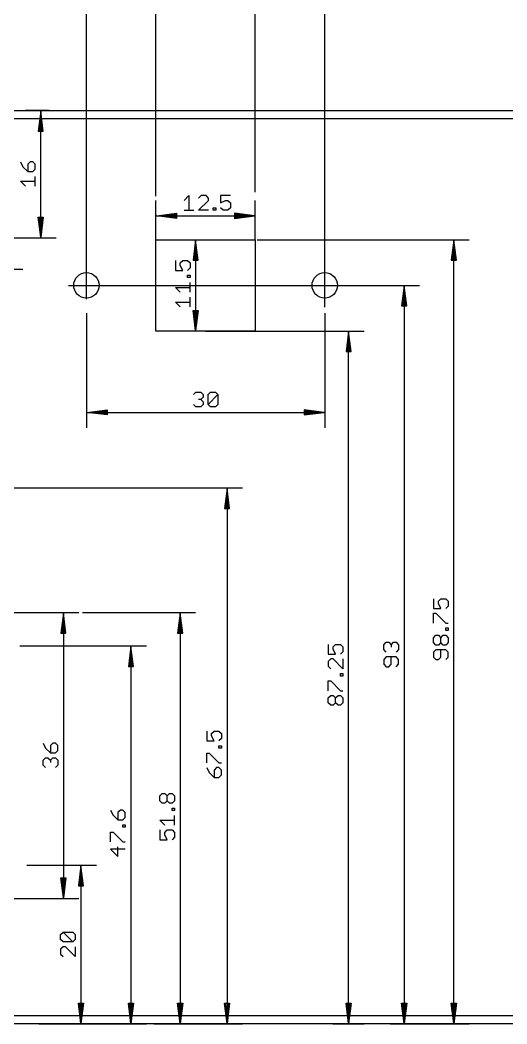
# Model space of a CAD drawing. Extents: x -29 to 390, y -522 to 226.
# Drawn here: x 51.6 to 112.9, y 0 to 126.4 of the extents above; entities that cross this region are included whole.
import ezdxf

# ---------------------------------------------------------------- set-up
doc = ezdxf.new("R2010")
doc.units = 0
doc.layers.add('20', color=4, linetype='CONTINUOUS')
doc.layers.add('47', color=253, linetype='CONTINUOUS')

msp = doc.modelspace()

# ---------------------------------------------------------------- linework, layer by layer
at = {"layer": '20'}
for p, q in [((0, 115), (320, 115)), ((0, 114), (320, 114)), ((68.75, 98.75), (81.25, 98.75)), ((68.75, 87.25), (68.75, 98.75)), ((81.25, 98.75), (81.25, 87.25)), ((81.25, 87.25), (68.75, 87.25)), ((317, 1), (3, 1)), ((317, 0), (3, 0))]:
    msp.add_line(p, q, dxfattribs=at)
for centre in [(60, 93), (90, 93)]:
    msp.add_circle(centre, 1.6, dxfattribs=at)
at = {"layer": '47'}
for p, q in [((90, 90.25), (90, 160.7)), ((81.25, 104.75), (81.25, 154.7)), ((68.75, 104.25), (68.75, 148.95)), ((60, 91.25), (60, 142.95)), ((55.25, 115), (52.3, 115)), ((54.25, 114.935), (53.9308, 112.4)), ((54.25, 114.935), (53.99, 112.4)), ((54.25, 114.935), (54.12, 112.4)), ((54.25, 99.065), (54.25, 114.935)), ((54.5692, 112.4), (54.25, 114.935)), ((54.38, 112.4), (54.25, 114.935)), ((54.51, 112.4), (54.25, 114.935)), ((53.9308, 112.4), (54.5692, 112.4)), ((51.6946, 108.5573), (52.0028, 107.9409)), ((52.0028, 107.9409), (52.6192, 107.3245)), ((52.9274, 108.5573), (52.6192, 108.2491)), ((52.6192, 108.2491), (52.6192, 107.3245)), ((53.2356, 108.5573), (52.9274, 108.5573)), ((53.5438, 108.2491), (53.2356, 108.5573)), ((53.2356, 107.3245), (53.5438, 107.6327)), ((53.5438, 107.6327), (53.5438, 108.2491)), ((52.6192, 107.3245), (53.2356, 107.3245)), ((53.5438, 105.4829), (53.5438, 106.7157)), ((52.311, 105.4829), (51.6946, 106.0993)), ((51.6946, 106.0993), (53.5438, 106.0993)), ((68.75, 98.75), (68.75, 103.7)), ((72.2869, 103.689), (72.9033, 104.3054)), ((72.9033, 104.3054), (72.9033, 102.4562)), ((74.4366, 104.3054), (74.1284, 103.9972)), ((74.1284, 102.4562), (75.3612, 103.689)), ((75.053, 104.3054), (74.4366, 104.3054)), ((75.3612, 103.9972), (75.053, 104.3054)), ((75.3612, 103.689), (75.3612, 103.9972)), ((78.1236, 104.3054), (76.8908, 104.3054)), ((76.8908, 104.3054), (76.8908, 103.3808)), ((76.8908, 103.3808), (77.5072, 103.689)), ((77.5072, 103.689), (77.8154, 103.689)), ((77.8154, 103.689), (78.1236, 103.3808)), ((81.25, 98.75), (81.25, 103.7)), ((72.2869, 102.4562), (73.5196, 102.4562)), ((75.3612, 102.4562), (74.1284, 102.4562)), ((75.97, 102.4562), (75.97, 102.7644)), ((75.97, 102.7644), (76.2782, 102.7644)), ((76.2782, 102.4562), (75.97, 102.4562)), ((76.2782, 102.7644), (76.2782, 102.4562)), ((77.199, 102.4562), (76.8908, 102.7644)), ((77.8154, 102.4562), (77.199, 102.4562)), ((78.1236, 102.7644), (77.8154, 102.4562)), ((78.1236, 103.3808), (78.1236, 102.7644)), ((54.25, 99.065), (53.9308, 101.6)), ((53.9308, 101.6), (54.5692, 101.6)), ((54.25, 99.065), (53.99, 101.6)), ((54.25, 99.065), (54.12, 101.6)), ((54.5692, 101.6), (54.25, 99.065)), ((54.38, 101.6), (54.25, 99.065)), ((54.51, 101.6), (54.25, 99.065)), ((68.815, 101.75), (71.35, 102.0692)), ((68.815, 101.75), (71.35, 102.01)), ((68.815, 101.75), (71.35, 101.88)), ((68.815, 101.75), (81.185, 101.75)), ((71.35, 101.4308), (68.815, 101.75)), ((71.35, 101.62), (68.815, 101.75)), ((71.35, 101.49), (68.815, 101.75)), ((71.35, 102.0692), (71.35, 101.4308)), ((81.185, 101.75), (78.65, 102.0692)), ((78.65, 102.0692), (78.65, 101.4308)), ((81.185, 101.75), (78.65, 102.01)), ((81.185, 101.75), (78.65, 101.88)), ((78.65, 101.4308), (81.185, 101.75)), ((78.65, 101.62), (81.185, 101.75)), ((78.65, 101.49), (81.185, 101.75)), ((43, 99), (56.2, 99)), ((68.75, 98.75), (75.7, 98.75)), ((73.75, 98.685), (73.4308, 96.15)), ((73.75, 98.685), (73.49, 96.15)), ((73.75, 98.685), (73.62, 96.15)), ((73.75, 98.685), (73.75, 87.315)), ((74.0692, 96.15), (73.75, 98.685)), ((73.88, 96.15), (73.75, 98.685)), ((74.01, 96.15), (73.75, 98.685)), ((81.5, 98.75), (108.2, 98.75)), ((106.25, 98.685), (105.9308, 96.15)), ((106.25, 98.685), (105.99, 96.15)), ((106.25, 98.685), (106.12, 96.15)), ((106.25, 0.065), (106.25, 98.685)), ((106.5692, 96.15), (106.25, 98.685)), ((106.38, 96.15), (106.25, 98.685)), ((106.51, 96.15), (106.25, 98.685)), ((71.1946, 96.1236), (71.1946, 94.8908)), ((71.811, 95.8154), (72.1192, 96.1236)), ((72.1192, 96.1236), (72.7356, 96.1236)), ((72.7356, 96.1236), (73.0438, 95.8154)), ((73.4308, 96.15), (74.0692, 96.15)), ((105.9308, 96.15), (106.5692, 96.15)), ((52, 95), (-16.45, 95)), ((71.1946, 94.8908), (72.1192, 94.8908)), ((71.811, 95.5072), (71.811, 95.8154)), ((72.1192, 94.8908), (71.811, 95.5072)), ((73.0438, 95.199), (72.7356, 94.8908)), ((73.0438, 95.8154), (73.0438, 95.199)), ((72.7356, 93.97), (72.7356, 94.2782)), ((72.7356, 94.2782), (73.0438, 94.2782)), ((73.0438, 93.97), (72.7356, 93.97)), ((73.0438, 94.2782), (73.0438, 93.97)), ((57.75, 93), (101.95, 93)), ((71.811, 92.1284), (71.1946, 92.7448)), ((71.1946, 92.7448), (73.0438, 92.7448)), ((73.0438, 92.1284), (73.0438, 93.3612)), ((100, 92.935), (99.6808, 90.4)), ((100, 92.935), (99.74, 90.4)), ((100, 92.935), (99.87, 90.4)), ((100, 92.935), (100, 0.065)), ((100.3192, 90.4), (100, 92.935)), ((100.13, 90.4), (100, 92.935)), ((100.26, 90.4), (100, 92.935)), ((73.0438, 90.2869), (73.0438, 91.5196)), ((71.811, 90.2869), (71.1946, 90.9033)), ((71.1946, 90.9033), (73.0438, 90.9033)), ((73.75, 87.315), (73.4308, 89.85)), ((73.4308, 89.85), (74.0692, 89.85)), ((73.75, 87.315), (73.49, 89.85)), ((73.75, 87.315), (73.62, 89.85)), ((74.0692, 89.85), (73.75, 87.315)), ((73.88, 89.85), (73.75, 87.315)), ((74.01, 89.85), (73.75, 87.315)), ((99.6808, 90.4), (100.3192, 90.4)), ((60, 89.5), (60, 75.05)), ((90, 89.5), (90, 75.05)), ((74.75, 87.25), (71.8, 87.25)), ((75, 87.25), (94.95, 87.25)), ((93, 87.185), (92.6808, 84.65)), ((93, 87.185), (92.74, 84.65)), ((93, 87.185), (92.87, 84.65)), ((93, 0.065), (93, 87.185)), ((93.3192, 84.65), (93, 87.185)), ((93.13, 84.65), (93, 87.185)), ((93.26, 84.65), (93, 87.185)), ((92.6808, 84.65), (93.3192, 84.65)), ((73.4829, 79.2472), (73.7911, 79.5554)), ((73.7911, 79.5554), (74.4075, 79.5554)), ((74.4075, 78.6308), (74.0993, 78.6308)), ((74.4075, 79.5554), (74.7157, 79.2472)), ((74.7157, 78.939), (74.4075, 78.6308)), ((74.4075, 78.6308), (74.7157, 78.3226)), ((74.7157, 79.2472), (74.7157, 78.939)), ((75.3245, 79.2472), (75.6327, 79.5554)), ((75.3245, 78.0144), (75.3245, 79.2472)), ((75.3245, 78.0144), (76.5573, 79.2472)), ((75.6327, 79.5554), (76.2491, 79.5554)), ((76.2491, 79.5554), (76.5573, 79.2472)), ((76.5573, 79.2472), (76.5573, 78.0144)), ((60.065, 77), (62.6, 77.3192)), ((60.065, 77), (62.6, 77.26)), ((60.065, 77), (62.6, 77.13)), ((62.6, 77.3192), (62.6, 76.6808)), ((73.7911, 77.7062), (73.4829, 78.0144)), ((74.4075, 77.7062), (73.7911, 77.7062)), ((74.7157, 78.0144), (74.4075, 77.7062)), ((74.7157, 78.3226), (74.7157, 78.0144)), ((75.6327, 77.7062), (75.3245, 78.0144)), ((76.2491, 77.7062), (75.6327, 77.7062)), ((76.5573, 78.0144), (76.2491, 77.7062)), ((89.935, 77), (87.4, 77.3192)), ((87.4, 77.3192), (87.4, 76.6808)), ((89.935, 77), (87.4, 77.26)), ((89.935, 77), (87.4, 77.13)), ((60.065, 77), (89.935, 77)), ((62.6, 76.6808), (60.065, 77)), ((62.6, 76.87), (60.065, 77)), ((62.6, 76.74), (60.065, 77)), ((87.4, 76.6808), (89.935, 77)), ((87.4, 76.87), (89.935, 77)), ((87.4, 76.74), (89.935, 77)), ((34.25, 67.5), (79.65, 67.5)), ((77.7, 67.435), (77.3808, 64.9)), ((77.7, 67.435), (77.44, 64.9)), ((77.7, 67.435), (77.57, 64.9)), ((77.7, 67.435), (77.7, 0.065)), ((78.0192, 64.9), (77.7, 67.435)), ((77.83, 64.9), (77.7, 67.435)), ((77.96, 64.9), (77.7, 67.435)), ((77.3808, 64.9), (78.0192, 64.9)), ((103.6946, 53.5457), (103.6946, 52.313)), ((104.311, 53.2376), (104.6192, 53.5457)), ((104.311, 52.9294), (104.311, 53.2376)), ((104.6192, 53.5457), (105.2356, 53.5457)), ((105.2356, 53.5457), (105.5438, 53.2376)), ((105.5438, 53.2376), (105.5438, 52.6212)), ((103.6946, 52.313), (104.6192, 52.313)), ((104.6192, 52.313), (104.311, 52.9294)), ((105.5438, 52.6212), (105.2356, 52.313)), ((38.3, 51.8), (59.05, 51.8)), ((57.1, 51.735), (56.7808, 49.2)), ((57.1, 51.735), (56.84, 49.2)), ((57.1, 51.735), (56.97, 49.2)), ((57.1, 51.735), (57.1, 15.865)), ((57.4192, 49.2), (57.1, 51.735)), ((57.23, 49.2), (57.1, 51.735)), ((57.36, 49.2), (57.1, 51.735)), ((59.5, 51.8), (73.75, 51.8)), ((71.8, 51.735), (71.4808, 49.2)), ((71.8, 51.735), (71.54, 49.2)), ((71.8, 51.735), (71.67, 49.2)), ((71.8, 51.735), (71.8, 0.065)), ((72.1192, 49.2), (71.8, 51.735)), ((71.93, 49.2), (71.8, 51.735)), ((72.06, 49.2), (71.8, 51.735)), ((103.6946, 50.4714), (103.6946, 51.7042)), ((103.6946, 51.7042), (104.0028, 51.7042)), ((104.0028, 51.7042), (105.2356, 50.4714)), ((105.2356, 50.4714), (105.5438, 50.4714)), ((105.2356, 49.5506), (105.2356, 49.8588)), ((105.2356, 49.8588), (105.5438, 49.8588)), ((105.5438, 49.5506), (105.2356, 49.5506)), ((105.5438, 49.8588), (105.5438, 49.5506)), ((56.7808, 49.2), (57.4192, 49.2)), ((71.4808, 49.2), (72.1192, 49.2)), ((97.4446, 47.7491), (97.7528, 48.0573)), ((97.7528, 48.0573), (98.061, 48.0573)), ((98.061, 48.0573), (98.3692, 47.7491)), ((98.3692, 47.7491), (98.6774, 48.0573)), ((98.6774, 48.0573), (98.9856, 48.0573)), ((98.9856, 48.0573), (99.2938, 47.7491)), ((103.6946, 48.6336), (104.0028, 48.9418)), ((103.6946, 48.0172), (103.6946, 48.6336)), ((104.0028, 48.9418), (104.311, 48.9418)), ((104.311, 48.9418), (104.6192, 48.6336)), ((104.6192, 48.6336), (104.9274, 48.9418)), ((104.6192, 48.0172), (104.6192, 48.6336)), ((104.9274, 48.9418), (105.2356, 48.9418)), ((105.2356, 48.9418), (105.5438, 48.6336)), ((105.5438, 48.6336), (105.5438, 48.0172)), ((51.6, 47.6), (67.55, 47.6)), ((65.6, 47.535), (65.2808, 45)), ((65.6, 47.535), (65.34, 45)), ((65.6, 47.535), (65.47, 45)), ((65.6, 47.535), (65.6, 0.065)), ((65.9192, 45), (65.6, 47.535)), ((65.73, 45), (65.6, 47.535)), ((65.86, 45), (65.6, 47.535)), ((90.4446, 47.7957), (90.4446, 46.563)), ((91.061, 47.4875), (91.3692, 47.7957)), ((91.061, 47.1794), (91.061, 47.4875)), ((91.3692, 46.563), (91.061, 47.1794)), ((91.3692, 47.7957), (91.9856, 47.7957)), ((91.9856, 47.7957), (92.2938, 47.4875)), ((92.2938, 46.8712), (91.9856, 46.563)), ((92.2938, 47.4875), (92.2938, 46.8712)), ((97.4446, 47.1327), (97.4446, 47.7491)), ((97.7528, 46.8245), (97.4446, 47.1327)), ((98.3692, 47.7491), (98.3692, 47.4409)), ((99.2938, 47.1327), (98.9856, 46.8245)), ((99.2938, 47.7491), (99.2938, 47.1327)), ((104.0028, 47.709), (103.6946, 48.0172)), ((104.0028, 47.1002), (103.6946, 46.7921)), ((103.6946, 46.7921), (103.6946, 46.1757)), ((104.311, 47.709), (104.0028, 47.709)), ((105.2356, 47.1002), (104.0028, 47.1002)), ((104.6192, 48.0172), (104.311, 47.709)), ((104.9274, 47.709), (104.6192, 48.0172)), ((104.6192, 46.1757), (104.6192, 47.1002)), ((105.2356, 47.709), (104.9274, 47.709)), ((105.5438, 48.0172), (105.2356, 47.709)), ((105.5438, 46.7921), (105.2356, 47.1002)), ((105.5438, 46.1757), (105.5438, 46.7921)), ((90.4446, 46.563), (91.3692, 46.563)), ((90.7528, 45.9542), (90.4446, 45.646)), ((90.4446, 45.646), (90.4446, 45.0296)), ((91.061, 45.9542), (90.7528, 45.9542)), ((92.2938, 44.7214), (91.061, 45.9542)), ((92.2938, 45.9542), (92.2938, 44.7214)), ((97.7528, 46.2157), (97.4446, 45.9075)), ((97.4446, 45.9075), (97.4446, 45.2911)), ((98.9856, 46.2157), (97.7528, 46.2157)), ((98.3692, 45.2911), (98.3692, 46.2157)), ((99.2938, 45.9075), (98.9856, 46.2157)), ((99.2938, 45.2911), (99.2938, 45.9075)), ((103.6946, 46.1757), (104.0028, 45.8675)), ((104.0028, 45.8675), (104.311, 45.8675)), ((104.311, 45.8675), (104.6192, 46.1757)), ((105.2356, 45.8675), (105.5438, 46.1757)), ((65.2808, 45), (65.9192, 45)), ((90.4446, 45.0296), (90.7528, 44.7214)), ((97.4446, 45.2911), (97.7528, 44.9829)), ((97.7528, 44.9829), (98.061, 44.9829)), ((98.061, 44.9829), (98.3692, 45.2911)), ((98.9856, 44.9829), (99.2938, 45.2911)), ((90.4446, 41.959), (90.4446, 43.1918)), ((90.4446, 43.1918), (90.7528, 43.1918)), ((90.7528, 43.1918), (91.9856, 41.959)), ((91.9856, 43.8006), (91.9856, 44.1088)), ((91.9856, 44.1088), (92.2938, 44.1088)), ((92.2938, 43.8006), (91.9856, 43.8006)), ((92.2938, 44.1088), (92.2938, 43.8006)), ((91.9856, 41.959), (92.2938, 41.959)), ((90.4446, 41.0421), (90.7528, 41.3502)), ((90.4446, 40.4257), (90.4446, 41.0421)), ((90.7528, 41.3502), (91.061, 41.3502)), ((91.061, 41.3502), (91.3692, 41.0421)), ((91.3692, 41.0421), (91.6774, 41.3502)), ((91.3692, 40.4257), (91.3692, 41.0421)), ((91.6774, 41.3502), (91.9856, 41.3502)), ((91.9856, 41.3502), (92.2938, 41.0421)), ((92.2938, 41.0421), (92.2938, 40.4257)), ((90.7528, 40.1175), (90.4446, 40.4257)), ((91.061, 40.1175), (90.7528, 40.1175)), ((91.3692, 40.4257), (91.061, 40.1175)), ((91.6774, 40.1175), (91.3692, 40.4257)), ((91.9856, 40.1175), (91.6774, 40.1175)), ((92.2938, 40.4257), (91.9856, 40.1175)), ((75.1446, 36.8736), (75.1446, 35.6408)), ((75.761, 36.5654), (76.0692, 36.8736)), ((76.0692, 36.8736), (76.6856, 36.8736)), ((76.6856, 36.8736), (76.9938, 36.5654)), ((75.1446, 35.6408), (76.0692, 35.6408)), ((75.761, 36.2572), (75.761, 36.5654)), ((76.0692, 35.6408), (75.761, 36.2572)), ((76.9938, 35.949), (76.6856, 35.6408)), ((76.9938, 36.5654), (76.9938, 35.949)), ((54.5446, 35.3573), (54.8528, 34.7409)), ((54.8528, 34.7409), (55.4692, 34.1245)), ((55.7774, 35.3573), (55.4692, 35.0491)), ((55.4692, 35.0491), (55.4692, 34.1245)), ((56.0856, 35.3573), (55.7774, 35.3573)), ((56.3938, 35.0491), (56.0856, 35.3573)), ((56.0856, 34.1245), (56.3938, 34.4327)), ((56.3938, 34.4327), (56.3938, 35.0491)), ((76.6856, 34.72), (76.6856, 35.0282)), ((76.6856, 35.0282), (76.9938, 35.0282)), ((76.9938, 34.72), (76.6856, 34.72)), ((76.9938, 35.0282), (76.9938, 34.72)), ((54.5446, 33.2075), (54.8528, 33.5157)), ((54.5446, 32.5911), (54.5446, 33.2075)), ((54.8528, 33.5157), (55.161, 33.5157)), ((55.161, 33.5157), (55.4692, 33.2075)), ((55.4692, 34.1245), (56.0856, 34.1245)), ((55.4692, 33.2075), (55.7774, 33.5157)), ((55.4692, 33.2075), (55.4692, 32.8993)), ((55.7774, 33.5157), (56.0856, 33.5157)), ((56.0856, 33.5157), (56.3938, 33.2075)), ((56.3938, 33.2075), (56.3938, 32.5911)), ((75.1446, 32.8784), (75.1446, 34.1112)), ((75.1446, 34.1112), (75.4528, 34.1112)), ((75.4528, 34.1112), (76.6856, 32.8784)), ((76.6856, 32.8784), (76.9938, 32.8784)), ((54.8528, 32.2829), (54.5446, 32.5911)), ((56.3938, 32.5911), (56.0856, 32.2829)), ((75.1446, 32.2696), (75.4528, 31.6533)), ((75.4528, 31.6533), (76.0692, 31.0369)), ((76.3774, 32.2696), (76.0692, 31.9615)), ((76.0692, 31.9615), (76.0692, 31.0369)), ((76.6856, 32.2696), (76.3774, 32.2696)), ((76.9938, 31.9615), (76.6856, 32.2696)), ((76.9938, 31.3451), (76.9938, 31.9615)), ((76.0692, 31.0369), (76.6856, 31.0369)), ((76.6856, 31.0369), (76.9938, 31.3451)), ((69.2446, 28.7154), (69.5528, 29.0236)), ((69.2446, 28.099), (69.2446, 28.7154)), ((69.5528, 27.7908), (69.2446, 28.099)), ((69.5528, 29.0236), (69.861, 29.0236)), ((69.861, 29.0236), (70.1692, 28.7154)), ((70.1692, 28.099), (69.861, 27.7908)), ((70.1692, 28.7154), (70.4774, 29.0236)), ((70.1692, 28.099), (70.1692, 28.7154)), ((70.4774, 27.7908), (70.1692, 28.099)), ((70.4774, 29.0236), (70.7856, 29.0236)), ((70.7856, 29.0236), (71.0938, 28.7154)), ((71.0938, 28.099), (70.7856, 27.7908)), ((71.0938, 28.7154), (71.0938, 28.099)), ((63.0446, 26.9236), (63.3528, 26.3072)), ((64.2774, 26.9236), (63.9692, 26.6154)), ((63.9692, 26.6154), (63.9692, 25.6908)), ((64.5856, 26.9236), (64.2774, 26.9236)), ((64.8938, 26.6154), (64.5856, 26.9236)), ((64.8938, 25.999), (64.8938, 26.6154)), ((69.861, 27.7908), (69.5528, 27.7908)), ((70.7856, 27.7908), (70.4774, 27.7908)), ((70.7856, 26.87), (70.7856, 27.1782)), ((70.7856, 27.1782), (71.0938, 27.1782)), ((71.0938, 26.87), (70.7856, 26.87)), ((71.0938, 27.1782), (71.0938, 26.87)), ((63.3528, 26.3072), (63.9692, 25.6908)), ((63.9692, 25.6908), (64.5856, 25.6908)), ((64.5856, 25.6908), (64.8938, 25.999)), ((69.861, 25.0284), (69.2446, 25.6448)), ((69.2446, 25.6448), (71.0938, 25.6448)), ((71.0938, 25.0284), (71.0938, 26.2612)), ((63.0446, 22.9284), (63.0446, 24.1612)), ((63.0446, 24.1612), (63.3528, 24.1612)), ((63.3528, 24.1612), (64.5856, 22.9284)), ((64.5856, 24.77), (64.5856, 25.0782)), ((64.5856, 25.0782), (64.8938, 25.0782)), ((64.8938, 24.77), (64.5856, 24.77)), ((64.8938, 25.0782), (64.8938, 24.77)), ((69.2446, 24.4197), (69.2446, 23.1869)), ((69.861, 24.1115), (70.1692, 24.4197)), ((69.861, 23.8033), (69.861, 24.1115)), ((70.1692, 24.4197), (70.7856, 24.4197)), ((70.7856, 24.4197), (71.0938, 24.1115)), ((71.0938, 24.1115), (71.0938, 23.4951)), ((64.5856, 22.9284), (64.8938, 22.9284)), ((69.2446, 23.1869), (70.1692, 23.1869)), ((70.1692, 23.1869), (69.861, 23.8033)), ((71.0938, 23.4951), (70.7856, 23.1869)), ((64.8938, 22.0115), (63.0446, 22.0115)), ((63.0446, 22.0115), (63.9692, 21.0869)), ((63.9692, 21.0869), (63.9692, 22.3196)), ((52.5, 20), (61.25, 20)), ((59.3, 19.935), (58.9808, 17.4)), ((59.3, 19.935), (59.04, 17.4)), ((59.3, 19.935), (59.17, 17.4)), ((59.3, 19.935), (59.3, 0.065)), ((59.6192, 17.4), (59.3, 19.935)), ((59.43, 17.4), (59.3, 19.935)), ((59.56, 17.4), (59.3, 19.935)), ((57.1, 15.865), (56.7808, 18.4)), ((56.7808, 18.4), (57.4192, 18.4)), ((57.1, 15.865), (56.84, 18.4)), ((57.1, 15.865), (56.97, 18.4)), ((57.4192, 18.4), (57.1, 15.865)), ((57.23, 18.4), (57.1, 15.865)), ((57.36, 18.4), (57.1, 15.865)), ((58.9808, 17.4), (59.6192, 17.4)), ((48, 15.8), (59.05, 15.8)), ((56.7446, 11.2491), (57.0528, 11.5573)), ((57.0528, 11.5573), (58.2856, 11.5573)), ((58.2856, 10.3245), (57.0528, 11.5573)), ((58.2856, 11.5573), (58.5938, 11.2491)), ((56.7446, 10.6327), (56.7446, 11.2491)), ((57.0528, 10.3245), (56.7446, 10.6327)), ((58.2856, 10.3245), (57.0528, 10.3245)), ((58.5938, 10.6327), (58.2856, 10.3245)), ((58.5938, 11.2491), (58.5938, 10.6327)), ((57.0528, 9.7157), (56.7446, 9.4075)), ((56.7446, 9.4075), (56.7446, 8.7911)), ((57.361, 9.7157), (57.0528, 9.7157)), ((58.5938, 8.4829), (57.361, 9.7157)), ((58.5938, 9.7157), (58.5938, 8.4829)), ((56.7446, 8.7911), (57.0528, 8.4829)), ((59.3, 0.065), (58.9808, 2.6)), ((58.9808, 2.6), (59.6192, 2.6)), ((59.3, 0.065), (59.04, 2.6)), ((59.3, 0.065), (59.17, 2.6)), ((59.6192, 2.6), (59.3, 0.065)), ((59.43, 2.6), (59.3, 0.065)), ((59.56, 2.6), (59.3, 0.065)), ((65.6, 0.065), (65.2808, 2.6)), ((65.2808, 2.6), (65.9192, 2.6)), ((65.6, 0.065), (65.34, 2.6)), ((65.6, 0.065), (65.47, 2.6)), ((65.9192, 2.6), (65.6, 0.065)), ((65.73, 2.6), (65.6, 0.065)), ((65.86, 2.6), (65.6, 0.065)), ((71.8, 0.065), (71.4808, 2.6)), ((71.4808, 2.6), (72.1192, 2.6)), ((71.8, 0.065), (71.54, 2.6)), ((71.8, 0.065), (71.67, 2.6)), ((72.1192, 2.6), (71.8, 0.065)), ((71.93, 2.6), (71.8, 0.065)), ((72.06, 2.6), (71.8, 0.065)), ((77.7, 0.065), (77.3808, 2.6)), ((77.3808, 2.6), (78.0192, 2.6)), ((77.7, 0.065), (77.44, 2.6)), ((77.7, 0.065), (77.57, 2.6)), ((78.0192, 2.6), (77.7, 0.065)), ((77.83, 2.6), (77.7, 0.065)), ((77.96, 2.6), (77.7, 0.065)), ((93, 0.065), (92.6808, 2.6)), ((92.6808, 2.6), (93.3192, 2.6)), ((93, 0.065), (92.74, 2.6)), ((93, 0.065), (92.87, 2.6)), ((93.3192, 2.6), (93, 0.065)), ((93.13, 2.6), (93, 0.065)), ((93.26, 2.6), (93, 0.065)), ((100, 0.065), (99.6808, 2.6)), ((99.6808, 2.6), (100.3192, 2.6)), ((100, 0.065), (99.74, 2.6)), ((100, 0.065), (99.87, 2.6)), ((100.3192, 2.6), (100, 0.065)), ((100.13, 2.6), (100, 0.065)), ((100.26, 2.6), (100, 0.065)), ((106.25, 0.065), (105.9308, 2.6)), ((105.9308, 2.6), (106.5692, 2.6)), ((106.25, 0.065), (105.99, 2.6)), ((106.25, 0.065), (106.12, 2.6)), ((106.5692, 2.6), (106.25, 0.065)), ((106.38, 2.6), (106.25, 0.065)), ((106.51, 2.6), (106.25, 0.065)), ((54, 0), (61.25, 0)), ((57, 0), (67.55, 0)), ((68.5, 0), (73.75, 0)), ((73, 0), (79.65, 0)), ((91, 0), (94.95, 0)), ((107, 0), (98.05, 0)), ((98.25, 0), (108.2, 0))]:
    msp.add_line(p, q, dxfattribs=at)

doc.saveas('drawing.dxf')
